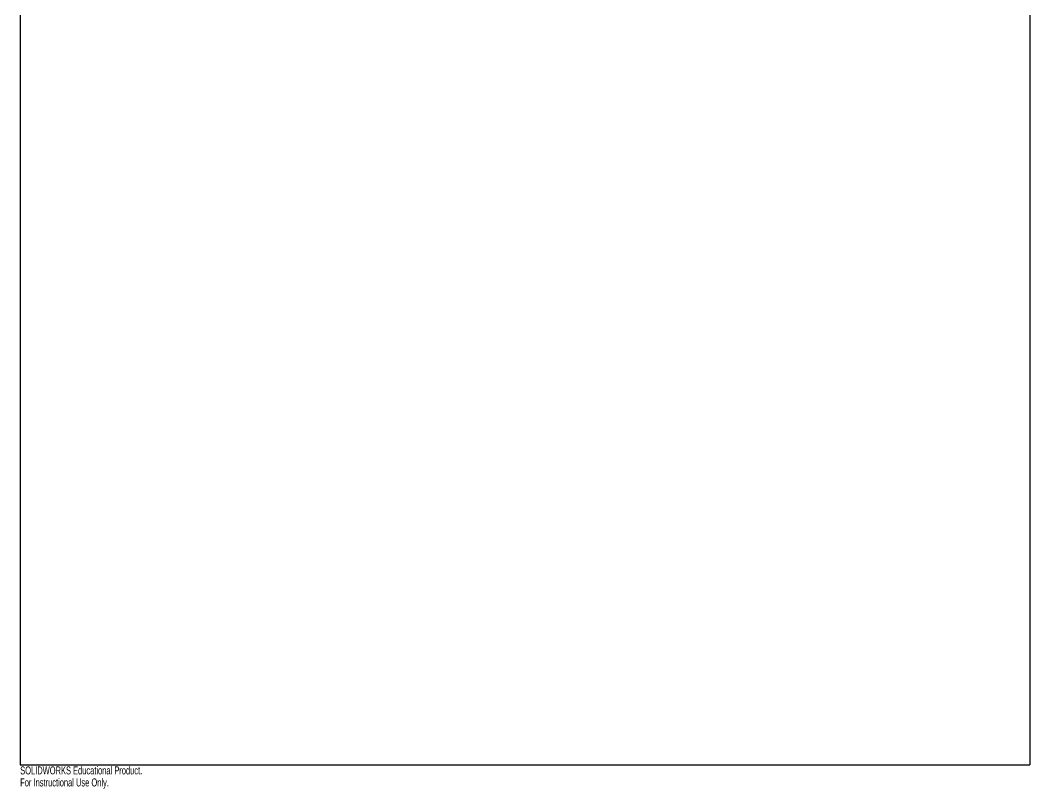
# Model space of a CAD drawing. Header units: inches. Extents: x -12 to 12, y -32.1 to 4.5.
# Drawn here: x -12 to 12, y -32.07 to -13.79 of the extents above; entities that cross this region are included whole.
import ezdxf

# ---------------------------------------------------------------- set-up
doc = ezdxf.new("R2010")
doc.units = ezdxf.units.IN
doc.header["$MEASUREMENT"] = 0
doc.styles.add('SLDTEXTSTYLE0', font='TXT', dxfattribs={"width": 0.7})

msp = doc.modelspace()

# ---------------------------------------------------------------- linework, layer by layer
at = {"color": 7, "linetype": 'Continuous'}
for p, q in [((-12, 4.5), (-12, -31.5)), ((12, 4.5), (12, -31.5)), ((-12, -31.5), (12, -31.5))]:
    msp.add_line(p, q, dxfattribs=at)

# ---------------------------------------------------------------- texts
at = {"color": 7, "linetype": 'Continuous', "char_height": 0.1903, "attachment_point": 1, "style": 'SLDTEXTSTYLE0'}
for s, insert in [('SOLIDWORKS Educational Product.', (-12, -31.54)), ('For Instructional Use Only.', (-12, -31.826))]:
    msp.add_mtext(s, dxfattribs=dict(at, insert=insert))

doc.saveas('drawing.dxf')
